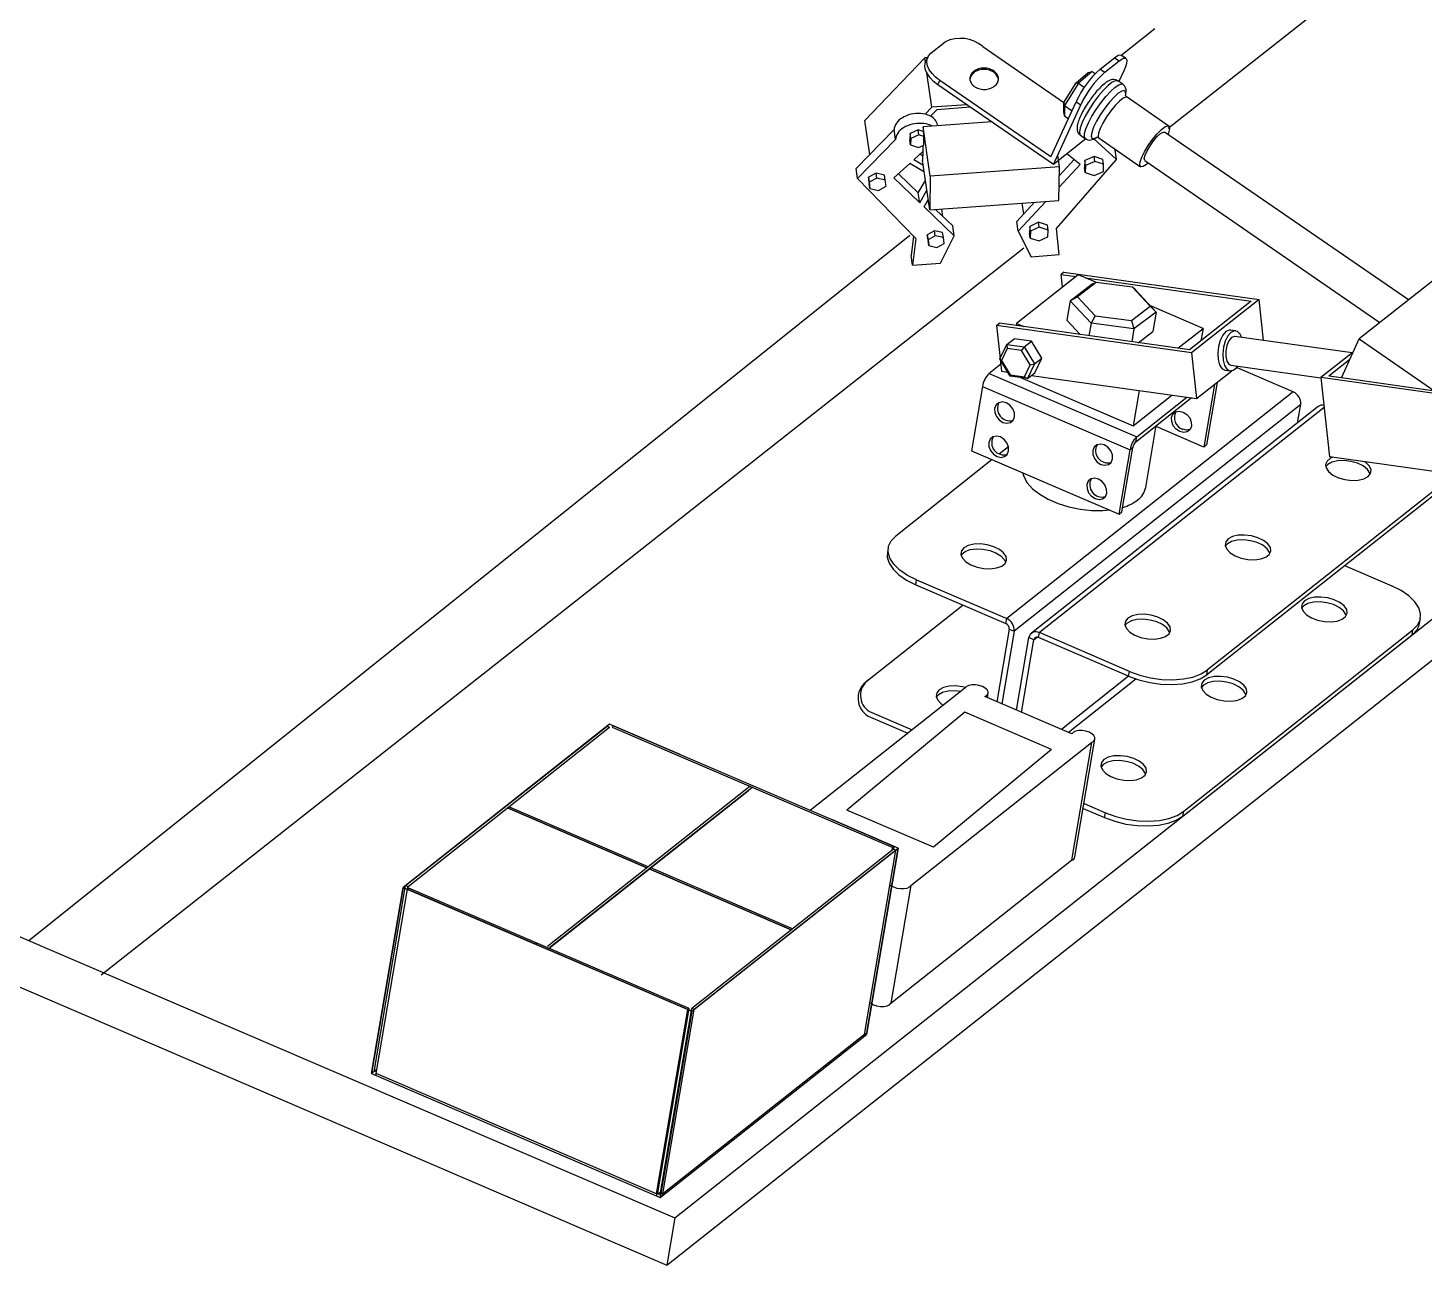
# Model space of a CAD drawing. Header units: millimetres. Extents: x 195 to 1478, y 29 to 810.
# Drawn here: x 651.6 to 1151, y 28.8 to 471.3 of the extents above; entities that cross this region are included whole.
import ezdxf

# ---------------------------------------------------------------- set-up
doc = ezdxf.new("R2010")
doc.units = ezdxf.units.MM

msp = doc.modelspace()

# ---------------------------------------------------------------- linework, layer by layer
at = {"color": 7, "linetype": 'Continuous', "lineweight": 25}
for p, q in [((1059.48, 435.49), (1272.75, 603.53)), ((880.17, 28.82), (1475.12, 499.3)), ((1042.58, 461.5), (1054.68, 471.18)), ((974.63, 462.29), (979.76, 466.35)), ((993.16, 464.7), (1022.19, 444.7)), ((972.41, 460.58), (950.99, 438.27)), ((973.46, 460.65), (972.41, 460.58)), ((972.65, 458.91), (972.41, 460.58)), ((973.5, 460.88), (972.81, 459.36)), ((1035.16, 456.62), (1040.29, 460.67)), ((1036.81, 455.48), (1041.94, 459.53)), ((1040.29, 460.67), (1041.94, 459.53)), ((1044.2, 460.5), (1042.68, 461.58)), ((974.92, 442.94), (973.17, 455.28)), ((1026.52, 451.65), (1030.85, 455.33)), ((1032.3, 455.76), (1027.36, 451.55)), ((1030.85, 455.33), (1032.3, 455.76)), ((1032.3, 455.76), (1033.41, 455)), ((1035.16, 456.62), (1036.81, 455.48)), ((1043.59, 455.97), (1041.84, 452.14)), ((977.09, 451.01), (977.78, 452.53)), ((1018.49, 422.5), (977.09, 451.01)), ((1017.53, 425.16), (977.78, 452.53)), ((1022.18, 444.68), (1026.52, 451.65)), ((1027.36, 451.55), (1022.39, 443.59)), ((1026.52, 451.65), (1027.36, 451.55)), ((1027.36, 451.55), (1029.49, 450.08)), ((1043.27, 451.16), (1041.48, 452.39)), ((1017.53, 425.16), (1026.56, 444.95)), ((1022.16, 441.4), (1022.18, 444.68)), ((1022.18, 444.68), (1022.39, 443.59)), ((1026.56, 444.95), (1028.22, 443.81)), ((1059.81, 436.1), (1044.76, 446.52)), ((974.92, 442.94), (972.54, 440.46)), ((974.49, 439.74), (976.86, 442.2)), ((987.48, 443.86), (974.92, 442.94)), ((976.86, 442.2), (988.64, 443.06)), ((1018.49, 422.5), (1028.22, 443.81)), ((1022.36, 439.83), (1022.16, 441.4)), ((1022.39, 443.59), (1022.36, 439.83)), ((1022.36, 439.83), (1023.78, 438.86)), ((1022.39, 443.59), (1025.09, 441.73)), ((961.47, 434.95), (947.92, 421)), ((952.74, 425.97), (950.99, 438.27)), ((961.97, 431.42), (961.47, 434.95)), ((970.08, 434.83), (967.15, 433.52)), ((971.83, 434.27), (970.08, 434.83)), ((970.33, 433.07), (970.08, 434.83)), ((971.86, 435.96), (971.83, 434.27)), ((975.03, 436.19), (971.86, 435.96)), ((974.36, 418.32), (971.86, 435.96)), ((996.36, 437.74), (975.03, 436.19)), ((976.99, 436.33), (976.95, 436.61)), ((883.03, 45.68), (1371.43, 431.9)), ((961.97, 431.42), (948.42, 417.48)), ((967.15, 433.52), (967.1, 431.28)), ((967.35, 429.52), (967.1, 431.28)), ((967.4, 431.75), (967.15, 433.52)), ((967.4, 431.75), (967.35, 429.52)), ((967.35, 429.52), (970.21, 428.59)), ((970.33, 433.07), (967.4, 431.75)), ((972.08, 432.51), (970.33, 433.07)), ((971.83, 434.27), (972.08, 432.51)), ((972.03, 429.41), (972.08, 432.51)), ((1030.08, 431.66), (1018.49, 422.5)), ((1028.08, 432.94), (1029.87, 431.71)), ((1041.03, 424.21), (1032.93, 431.6)), ((1034.74, 431.96), (1049.64, 421.7)), ((1145.41, 374.01), (1058.17, 434.09)), ((968.56, 424.18), (971.72, 427.07)), ((970.21, 428.59), (972.03, 429.41)), ((971.7, 425.52), (970.69, 426.13)), ((971.72, 427.07), (971.67, 423.87)), ((971.76, 429.29), (971.72, 427.07)), ((1020.61, 421.69), (1020.02, 425.84)), ((1021.04, 428), (1020.98, 427.95)), ((1021.01, 428.03), (1021.04, 428)), ((1028.03, 422.49), (1023.25, 426.26)), ((1032.96, 425.36), (1029.66, 423.9)), ((1036.16, 424.31), (1032.96, 425.36)), ((1033.21, 423.6), (1032.96, 425.36)), ((1040.53, 427.74), (1039.48, 428.7)), ((1041.03, 424.21), (1040.53, 427.74)), ((948.42, 417.48), (947.92, 421)), ((967.08, 422.83), (961.39, 417.65)), ((972.27, 419.7), (967.08, 422.83)), ((971.92, 422.17), (968.56, 424.18)), ((974.18, 406.23), (971.67, 423.87)), ((1020.61, 421.69), (974.36, 418.32)), ((1019.57, 399.62), (1041.03, 424.21)), ((1020.42, 409.6), (1020.61, 421.69)), ((1020.5, 414.39), (1028.03, 422.49)), ((1020.56, 418.52), (1025.85, 424.21)), ((1029.66, 423.9), (1029.57, 421.38)), ((1029.82, 419.62), (1029.57, 421.38)), ((1029.91, 422.13), (1029.66, 423.9)), ((1029.91, 422.13), (1029.82, 419.62)), ((1029.82, 419.62), (1033.02, 418.57)), ((1033.21, 423.6), (1029.91, 422.13)), ((1033.02, 418.57), (1036.32, 420.03)), ((1036.41, 422.54), (1033.21, 423.6)), ((1036.41, 422.54), (1036.16, 424.31)), ((1036.32, 420.03), (1036.41, 422.54)), ((1051.15, 423.86), (1135.22, 365.95)), ((948.42, 417.48), (969.19, 395.95)), ((955.04, 419.41), (952.28, 417.92)), ((952.28, 417.92), (952.55, 415.72)), ((952.53, 416.16), (952.28, 417.92)), ((955.29, 417.64), (952.53, 416.16)), ((952.53, 416.16), (952.8, 413.95)), ((952.8, 413.95), (952.55, 415.72)), ((958.05, 418.69), (955.04, 419.41)), ((955.29, 417.64), (955.04, 419.41)), ((958.31, 416.92), (955.29, 417.64)), ((955.82, 413.23), (958.57, 414.72)), ((958.31, 416.92), (958.05, 418.69)), ((958.57, 414.72), (958.31, 416.92)), ((961.39, 417.65), (970.6, 408.8)), ((963.02, 419.13), (970.1, 412.32)), ((970.1, 412.32), (972.68, 416.77)), ((974.36, 418.32), (974.18, 406.23)), ((952.8, 413.95), (955.82, 413.23)), ((970.6, 408.8), (970.1, 412.32)), ((970.6, 408.8), (973.18, 413.24)), ((972.16, 407.3), (973.66, 409.88)), ((974.18, 406.23), (1020.42, 409.6)), ((982.93, 396.95), (972.16, 407.3)), ((973.82, 408.75), (973.3, 409.25)), ((982.43, 400.48), (976.28, 406.39)), ((978.87, 403.91), (978.49, 406.55)), ((1011.66, 408.96), (1005.33, 402.14)), ((1015.72, 409.25), (1005.83, 398.62)), ((1007.81, 404.81), (1007.26, 408.64)), ((982.93, 396.95), (982.43, 400.48)), ((1005.83, 398.62), (1005.33, 402.14)), ((1009.96, 400.35), (1009.91, 397.91)), ((1013.15, 401.79), (1009.96, 400.35)), ((1010.22, 398.59), (1009.96, 400.35)), ((1013.4, 400.02), (1010.22, 398.59)), ((1016.27, 400.79), (1013.15, 401.79)), ((1013.4, 400.02), (1013.15, 401.79)), ((1016.52, 399.02), (1013.4, 400.02)), ((1016.52, 399.02), (1016.27, 400.79)), ((1020.48, 390.23), (1019.57, 399.62)), ((651.94, 144.92), (967.14, 397.24)), ((968.36, 396.82), (967.5, 389.94)), ((969.19, 395.95), (968, 386.41)), ((975.94, 398.77), (973.33, 397.35)), ((973.33, 397.35), (973.61, 395.25)), ((973.59, 395.58), (973.33, 397.35)), ((976.19, 397.01), (973.59, 395.58)), ((973.59, 395.58), (973.86, 393.49)), ((973.86, 393.49), (973.61, 395.25)), ((978.82, 398.1), (975.94, 398.77)), ((976.19, 397.01), (975.94, 398.77)), ((979.07, 396.34), (976.19, 397.01)), ((978.03, 387.14), (982.93, 396.95)), ((979.07, 396.34), (978.82, 398.1)), ((979.35, 394.24), (979.07, 396.34)), ((1005.83, 398.62), (1010.45, 389.5)), ((1010.16, 396.15), (1009.91, 397.91)), ((1010.22, 398.59), (1010.16, 396.15)), ((1010.16, 396.15), (1013.29, 395.15)), ((1013.29, 395.15), (1016.47, 396.59)), ((1016.47, 396.59), (1016.52, 399.02)), ((677.86, 132.58), (1007.88, 392.7)), ((968, 386.41), (967.5, 389.94)), ((973.86, 393.49), (976.74, 392.82)), ((976.74, 392.82), (979.35, 394.24)), ((1010.45, 389.5), (1020.48, 390.23)), ((1166.8, 390.92), (1127.84, 360.11)), ((968, 386.41), (978.03, 387.14)), ((1027.28, 383.06), (1005.22, 365.62)), ((1022.2, 383.96), (1021.18, 383.15)), ((1021.18, 383.15), (1026.45, 382.41)), ((1021.66, 378.62), (1021.18, 383.15)), ((1022.2, 383.96), (1091.99, 374.14)), ((1024.42, 373.73), (1032.29, 379.74)), ((1033.74, 380.25), (1027.08, 375.17)), ((1029.94, 381.92), (1027.28, 383.06)), ((1029.94, 381.92), (1089.18, 373.58)), ((1033.86, 380.23), (1029.94, 381.92)), ((1032.29, 379.74), (1033.74, 380.25)), ((1046.74, 378.55), (1033.74, 380.25)), ((1024.42, 373.73), (1027.08, 375.17)), ((1027.08, 375.17), (1033.41, 368.38)), ((1053.07, 371.76), (1046.74, 378.55)), ((1047.65, 377.73), (1046.74, 378.55)), ((1047.65, 377.73), (1055.14, 369.71)), ((1024.42, 373.73), (1023.23, 366.76)), ((1031.9, 365.72), (1024.42, 373.73)), ((1046.4, 366.68), (1053.07, 371.76)), ((1055.14, 369.71), (1047.26, 363.7)), ((1071.97, 363.87), (1052.97, 372.03)), ((1053.07, 371.76), (1055.14, 369.71)), ((1055.14, 369.71), (1053.95, 362.74)), ((1089.18, 373.58), (1067.13, 356.14)), ((1091.99, 374.14), (1067.89, 355.08)), ((1093.57, 359.53), (1091.99, 374.14)), ((998.1, 364.9), (999.12, 365.71)), ((1067.89, 355.08), (998.1, 364.9)), ((998.1, 364.9), (999.38, 353.03)), ((1005.09, 364.87), (999.12, 365.71)), ((1005.22, 365.62), (1005.09, 364.87)), ((1007.88, 364.48), (1005.09, 364.87)), ((1005.22, 365.62), (1007.88, 364.48)), ((1023.23, 366.76), (1028, 361.65)), ((1031.9, 365.72), (1031.14, 361.21)), ((1033.41, 368.38), (1031.9, 365.72)), ((1047.26, 363.7), (1031.9, 365.72)), ((1033.41, 368.38), (1046.4, 366.68)), ((1046.4, 366.68), (1047.26, 363.7)), ((1001.83, 358.13), (1004.39, 360.15)), ((1010.58, 359.25), (1004.39, 360.15)), ((1067.13, 356.14), (1007.88, 364.48)), ((1047.26, 363.7), (1046.47, 359.05)), ((1048.71, 358.73), (1053.95, 362.74)), ((1062.94, 356.73), (1071.97, 363.87)), ((1071.31, 359.98), (1071.2, 359.36)), ((1071.97, 363.87), (1071.31, 359.98)), ((1071.88, 359.9), (1071.31, 359.98)), ((1083.65, 363.01), (1081.87, 363.26)), ((1125.3, 355.06), (1083.36, 360.96)), ((1121.47, 346.17), (1127.84, 360.11)), ((1127.84, 360.11), (1154.92, 341.46)), ((999.32, 352.92), (1001.83, 358.13)), ((1001.93, 356.7), (999.84, 352.37)), ((1001.83, 358.13), (1008.01, 357.23)), ((1001.83, 358.13), (1001.93, 356.7)), ((1007.08, 355.95), (1001.93, 356.7)), ((1008.01, 357.23), (1007.08, 355.95)), ((1010.15, 350.87), (1007.08, 355.95)), ((1008.01, 357.23), (1010.58, 359.25)), ((1008.01, 357.23), (1011.69, 351.12)), ((1014.25, 353.15), (1010.58, 359.25)), ((1067.89, 355.08), (1069.65, 338.72)), ((1125.67, 355.35), (1114.14, 346.24)), ((999.59, 351.01), (995.43, 347.72)), ((999.32, 352.92), (999.84, 352.37)), ((1003, 346.82), (999.32, 352.92)), ((999.4, 352.79), (999.86, 348.54)), ((999.84, 352.37), (1002.91, 347.28)), ((1008.06, 346.53), (1010.15, 350.87)), ((1011.69, 351.12), (1009.18, 345.92)), ((1010.15, 350.87), (1011.69, 351.12)), ((1011.69, 351.12), (1014.25, 353.15)), ((1011.75, 347.95), (1014.25, 353.15)), ((1081.92, 350.72), (1114.15, 346.19)), ((1104.24, 341.12), (1083.96, 349.82)), ((1084.37, 350.36), (1084.39, 350.38)), ((1124.48, 352.75), (1116.95, 346.8)), ((995.43, 347.72), (1048.22, 325.06)), ((999.86, 348.54), (1002.16, 348.21)), ((1002.91, 347.28), (1008.06, 346.53)), ((1002.91, 347.28), (1003, 346.82)), ((1009.18, 345.92), (1003, 346.82)), ((1006.69, 346.28), (1046.95, 329)), ((1008.06, 346.53), (1009.18, 345.92)), ((1009.18, 345.92), (1011.75, 347.95)), ((1010.59, 347.03), (1069.65, 338.72)), ((1069.65, 338.72), (1082.28, 348.7)), ((1079.85, 348.93), (1081.64, 348.68)), ((1114.14, 346.24), (1117.19, 317.96)), ((1157.32, 340.17), (1114.14, 346.24)), ((1121.47, 346.17), (1116.95, 346.8)), ((1154.92, 341.46), (1121.47, 346.17)), ((197.77, 339.88), (883.03, 45.68)), ((993.05, 343.12), (989.15, 320.1)), ((993.05, 343.12), (1045.84, 320.46)), ((1104.24, 341.12), (1001.72, 260.04)), ((1049.09, 341.61), (1046.95, 329)), ((1046.95, 329), (1060.82, 339.96)), ((1076.02, 343.75), (1072.22, 321.39)), ((1077.04, 344.56), (1073.25, 322.2)), ((1106.9, 336.61), (1004.37, 255.53)), ((1113.09, 335.88), (1010.57, 254.8)), ((1115.29, 335.59), (1013.41, 255.02)), ((1047.92, 323.31), (1067.74, 338.99)), ((1048.22, 325.06), (1066.12, 339.22)), ((1068.04, 338.95), (1067.57, 338.85)), ((1105.8, 330.11), (1106.9, 336.61)), ((1047.92, 323.31), (1048.22, 325.06)), ((1051.46, 306.95), (1055.21, 329.08)), ((1072.22, 321.39), (1055.15, 328.72)), ((194.91, 323.02), (880.17, 28.82)), ((989.15, 320.1), (1041.94, 297.44)), ((1002.38, 321.51), (999.13, 318.94)), ((1041.94, 297.44), (1045.84, 320.46)), ((1042.96, 298.25), (1046.87, 321.27)), ((1046.87, 321.27), (1045.84, 320.46)), ((1073.25, 322.2), (1072.22, 321.39)), ((996.57, 316.92), (962.02, 289.59)), ((1116.55, 315.2), (1115.81, 314.38)), ((1159.66, 311.98), (1117.19, 317.96)), ((1155.34, 304.8), (1073.32, 239.94)), ((1155.63, 306.54), (1073.61, 241.68)), ((1041.94, 297.44), (1042.96, 298.25)), ((959.34, 285.45), (959.05, 283.7)), ((1080.67, 286.82), (1079.92, 286)), ((1139.59, 271.69), (1122.66, 278.96)), ((969.18, 272.14), (969.48, 273.88)), ((969.18, 272.14), (1001.42, 258.3)), ((969.48, 273.88), (1001.72, 260.04)), ((986.12, 264.87), (951.3, 237.33)), ((1001.42, 258.3), (1001.72, 260.04)), ((1107.98, 264.63), (1107.23, 263.81)), ((1149.43, 258.38), (1149.73, 260.12)), ((1002.6, 256.29), (998.19, 230.31)), ((1004.37, 255.53), (999.97, 229.55)), ((1002.6, 256.29), (1004.37, 255.53)), ((1013.11, 253.28), (1013.41, 255.02)), ((1045.65, 241.18), (1013.41, 255.02)), ((1044.79, 258.44), (1044.04, 257.63)), ((1065.03, 191.12), (1147.05, 255.98)), ((1146.76, 254.23), (1147.05, 255.98)), ((1005.28, 227.27), (1009.69, 253.25)), ((1007.05, 226.51), (1011.46, 252.49)), ((1011.46, 252.49), (1009.69, 253.25)), ((1011.46, 252.49), (1012.61, 253.4)), ((1045.35, 239.44), (1013.11, 253.28)), ((1064.74, 189.37), (1146.76, 254.23)), ((1045.35, 239.44), (1045.65, 241.18)), ((1073.32, 239.94), (1073.61, 241.68)), ((986.8, 235.2), (931.46, 191.44)), ((1045.35, 239.44), (1021.28, 220.4)), ((1023.69, 219.37), (1047.86, 238.48)), ((1072.09, 236.25), (1071.35, 235.44)), ((977.28, 232.81), (976.54, 232)), ((1024.98, 218.81), (993.93, 232.14)), ((994.85, 231.75), (995.12, 233.37)), ((952.13, 225.21), (966.41, 219.08)), ((952.63, 226.87), (967.94, 220.29)), ((1017.81, 213.26), (986.75, 226.59)), ((786.72, 164.58), (858.82, 221.6)), ((787.58, 164.21), (859.68, 221.23)), ((858.82, 221.6), (859.68, 221.23)), ((861.13, 221.64), (860.63, 221.25)), ((860.63, 221.25), (884.46, 211.02)), ((861.13, 221.64), (884.95, 211.41)), ((967.47, 164.63), (1032.11, 215.75)), ((1032.11, 215.75), (1024.96, 173.59)), ((1026.15, 174.82), (1033.31, 216.98)), ((1036.21, 207.87), (1035.46, 207.06)), ((908.74, 199.13), (837.49, 142.79)), ((909.38, 198.59), (838.35, 142.42)), ((873.04, 170.9), (823.13, 192.33)), ((873.54, 171.29), (823.63, 192.72)), ((1029.1, 192.16), (1036.77, 188.87)), ((1029.39, 193.91), (1037.07, 190.61)), ((1036.77, 188.87), (1037.07, 190.61)), ((1064.74, 189.37), (1065.03, 191.12)), ((938.66, 187.75), (960.96, 178.17)), ((939.16, 188.14), (961.46, 178.56)), ((961.22, 177.64), (889.12, 120.62)), ((962.07, 177.27), (889.98, 120.25)), ((950.89, 111.33), (962.07, 177.27)), ((960.82, 177.32), (960.96, 178.17)), ((961.46, 178.56), (960.96, 178.17)), ((962.07, 177.27), (961.22, 177.64)), ((961.3, 177.6), (961.46, 178.56)), ((924.67, 148.74), (873.9, 170.53)), ((925.17, 149.13), (874.4, 170.93)), ((960.31, 122.47), (1024.96, 173.59)), ((775.54, 98.64), (786.72, 164.58)), ((776.15, 97.34), (787.34, 163.29)), ((786.72, 164.58), (787.58, 164.21)), ((787.34, 163.29), (787.83, 163.68)), ((887.67, 120.21), (787.34, 163.29)), ((787.43, 163.36), (787.58, 164.21)), ((888.16, 120.6), (787.83, 163.68)), ((967.47, 164.63), (960.31, 122.47)), ((876.48, 54.27), (887.67, 120.21)), ((876.98, 54.66), (888.16, 120.6)), ((877.93, 54.68), (889.12, 120.62)), ((878.79, 54.31), (889.98, 120.25)), ((887.67, 120.21), (888.16, 120.6)), ((889.98, 120.25), (889.12, 120.62)), ((950.89, 111.33), (878.79, 54.31)), ((775.54, 98.64), (776.31, 98.31)), ((876.48, 54.27), (776.15, 97.34)), ((877.98, 54.97), (877.18, 54.34)), ((876.48, 54.27), (876.98, 54.66)), ((877.18, 54.34), (876.94, 54.44)), ((878.79, 54.31), (877.93, 54.68)), ((883.03, 45.68), (880.17, 28.82))]:
    msp.add_line(p, q, dxfattribs=at)
for p, q in [((986.75, 226.59), (944.5, 191.59)), ((884.46, 211.02), (938.66, 187.75)), ((884.95, 211.41), (939.16, 188.14)), ((1017.74, 213.27), (975.49, 178.27)), ((909.94, 200.08), (908.74, 199.13)), ((910.8, 199.71), (909.38, 198.59)), ((975.49, 178.27), (944.5, 191.59))]:
    msp.add_line(p, q)
at = {"color": 7, "linetype": 'Continuous'}
for p, q in [((859.67, 222.27), (785.88, 163.91)), ((884.95, 211.41), (859.67, 222.27)), ((837.5, 141.75), (909.38, 198.59)), ((823.13, 192.33), (873.04, 170.9)), ((962.92, 177.94), (939.16, 188.14)), ((889.13, 119.58), (962.92, 177.94)), ((951.62, 111.32), (962.92, 177.94)), ((962.92, 177.94), (951.62, 111.32)), ((873.9, 170.53), (924.67, 148.74)), ((774.57, 97.3), (785.88, 163.91)), ((785.88, 163.91), (774.57, 97.3)), ((785.88, 163.91), (889.13, 119.58)), ((833.64, 144.01), (833.15, 143.62)), ((877.83, 52.97), (889.13, 119.58)), ((889.13, 119.58), (877.83, 52.97)), ((877.83, 52.97), (951.62, 111.32)), ((951.62, 111.32), (950.94, 111.61)), ((776.39, 98.73), (774.57, 97.3)), ((774.57, 97.3), (877.83, 52.97))]:
    msp.add_line(p, q, dxfattribs=at)
at = {"color": 7, "linetype": 'Continuous', "lineweight": 25, "flags": 128}
for points in [[(977.78, 452.53), (976.27, 453.73), (975.01, 455.03), (974.05, 456.39), (973.43, 457.75), (973.18, 459.08), (973.3, 460.31), (973.79, 461.39), (974.63, 462.29)], [(1040.29, 460.67), (1041.22, 461.32), (1041.98, 461.65), (1042.55, 461.64), (1042.68, 461.58)], [(1041.94, 459.53), (1042.87, 460.18), (1043.64, 460.51), (1044.2, 460.5), (1044.55, 460.17), (1044.66, 459.52), (1044.53, 458.58), (1044.17, 457.38), (1043.59, 455.97)], [(977.09, 451.01), (975.57, 452.2), (974.31, 453.5), (973.35, 454.86), (972.74, 456.23), (972.48, 457.56), (972.6, 458.78), (972.81, 459.36)], [(994.21, 449.34), (994.7, 449.4), (995.19, 449.49), (995.66, 449.61), (996.11, 449.77), (996.54, 449.97), (996.94, 450.19), (997.3, 450.44), (997.64, 450.72), (997.93, 451.02), (998.19, 451.34), (998.4, 451.68), (998.56, 452.03), (998.68, 452.39), (998.75, 452.76), (998.77, 453.13), (998.74, 453.51), (998.67, 453.88), (998.54, 454.24), (998.37, 454.59), (998.15, 454.93), (997.89, 455.25), (997.59, 455.55), (997.25, 455.83), (996.87, 456.08), (996.47, 456.31), (996.04, 456.5), (995.58, 456.66), (995.11, 456.78), (994.62, 456.88), (994.13, 456.93), (993.63, 456.95), (993.13, 456.93), (992.63, 456.88), (992.15, 456.79), (991.68, 456.66), (991.23, 456.5), (990.8, 456.31), (990.4, 456.09), (990.03, 455.84), (989.7, 455.56), (989.4, 455.26), (989.15, 454.94), (988.94, 454.6), (988.77, 454.25), (988.65, 453.89), (988.58, 453.52), (988.56, 453.14), (988.59, 452.77), (988.67, 452.4), (988.79, 452.04), (988.97, 451.68), (989.18, 451.35), (989.44, 451.02), (989.75, 450.72), (990.08, 450.45), (990.46, 450.19), (990.86, 449.97), (991.3, 449.78), (991.75, 449.62), (992.22, 449.49), (992.71, 449.4), (993.21, 449.34), (993.71, 449.33), (994.21, 449.34)], [(998.76, 452.82), (998.74, 453.03), (998.66, 453.4), (998.53, 453.76), (998.36, 454.12), (998.14, 454.45), (997.88, 454.78), (997.58, 455.08), (997.24, 455.35), (996.87, 455.6), (996.46, 455.83), (996.03, 456.02), (995.58, 456.18), (995.1, 456.31), (994.62, 456.4), (994.12, 456.45), (993.62, 456.47), (993.12, 456.46), (992.63, 456.4), (992.14, 456.31), (991.67, 456.18), (991.22, 456.03), (990.79, 455.83), (990.39, 455.61), (990.02, 455.36), (989.69, 455.08), (989.39, 454.78), (989.14, 454.46), (988.93, 454.12), (988.76, 453.77), (988.65, 453.41), (988.58, 453.04), (988.57, 452.98)], [(1041.48, 452.39), (1041.43, 452.42), (1040.63, 452.45), (1039.45, 451.87), (1037.98, 450.71), (1036.32, 449.04), (1034.55, 446.98), (1032.8, 444.64), (1031.17, 442.18), (1029.77, 439.74), (1028.69, 437.5), (1027.99, 435.57), (1027.71, 434.1), (1027.88, 433.16), (1028.08, 432.94)], [(1029.88, 431.7), (1029.53, 432.32), (1029.59, 433.54), (1030.08, 435.25), (1030.98, 437.36), (1032.23, 439.71), (1033.75, 442.18), (1035.46, 444.6), (1037.23, 446.82), (1038.96, 448.7), (1040.54, 450.13)], [(1040.54, 450.13), (1041.87, 451), (1042.87, 451.28), (1043.26, 451.16)], [(1041.63, 447.94), (1040.12, 446.56), (1038.46, 444.73), (1036.79, 442.57), (1035.21, 440.24), (1033.86, 437.92), (1032.82, 435.78), (1032.18, 433.98), (1031.98, 432.65), (1032.24, 431.89), (1032.94, 431.75), (1033.89, 432.17)], [(1044.76, 446.52), (1044.33, 446.61), (1043.34, 446.19), (1042.03, 445.16), (1040.52, 443.6), (1038.95, 441.65), (1037.44, 439.49), (1036.14, 437.31), (1035.16, 435.3), (1034.59, 433.64), (1034.47, 432.48), (1034.74, 431.96)], [(1044.32, 447.58), (1044.27, 448.48), (1043.78, 448.93), (1042.88, 448.75), (1041.63, 447.94)], [(1044.26, 447.18), (1044.3, 447.43), (1044.32, 447.58)], [(972.54, 440.46), (971.74, 440.62), (970.91, 440.71), (970.06, 440.73), (969.2, 440.69), (968.34, 440.59), (967.49, 440.43), (966.66, 440.2), (965.86, 439.92), (965.11, 439.58), (964.41, 439.19), (963.76, 438.76), (963.18, 438.28), (962.68, 437.77), (962.26, 437.24), (961.93, 436.68), (961.68, 436.11), (961.53, 435.53), (961.47, 434.95)], [(975.03, 436.19), (974.38, 436.5), (973.67, 436.76), (972.91, 436.97), (972.11, 437.11), (971.28, 437.19), (970.44, 437.2), (969.59, 437.16), (968.73, 437.05), (967.89, 436.88), (967.08, 436.65), (966.29, 436.36), (965.55, 436.02), (964.86, 435.63), (964.22, 435.2), (963.66, 434.73), (963.16, 434.22), (962.75, 433.69), (962.42, 433.14), (962.18, 432.57), (962.03, 432), (961.97, 431.42)], [(1052.35, 423.03), (1051.69, 422.47), (1050.53, 421.74), (1049.73, 421.65), (1049.38, 422.21), (1049.49, 423.37), (1050.06, 425.04), (1051.04, 427.05), (1052.34, 429.23), (1053.85, 431.39), (1055.43, 433.34), (1056.94, 434.89), (1058.24, 435.93), (1059.23, 436.34), (1059.81, 436.1), (1059.93, 435.23), (1059.59, 433.8), (1059.38, 433.25)], [(1051.14, 423.87), (1051.08, 423.91), (1050.95, 424.59), (1051.26, 425.79), (1051.99, 427.37), (1053.03, 429.15), (1054.27, 430.91), (1055.56, 432.44), (1056.74, 433.54), (1057.66, 434.1), (1058.17, 434.09)], [(1080.15, 362.69), (1079.02, 361.41), (1078.09, 359.56), (1077.47, 357.33), (1077.21, 354.96), (1077.34, 352.72), (1077.86, 350.84), (1078.7, 349.54), (1079.78, 348.94), (1079.85, 348.93)], [(1081.93, 362.44), (1080.81, 361.16), (1079.88, 359.31), (1079.25, 357.08), (1078.99, 354.71), (1079.13, 352.47), (1079.64, 350.59), (1080.49, 349.29), (1081.56, 348.69), (1082.76, 348.87), (1083.94, 349.8), (1084.37, 350.36)], [(1082.14, 360.56), (1081.19, 359.42), (1080.47, 357.74), (1080.08, 355.77), (1080.08, 353.82), (1080.47, 352.17), (1081.19, 351.08), (1081.92, 350.72)], [(1081.87, 363.26), (1081.35, 363.26), (1080.15, 362.69)], [(1085.83, 360.62), (1085.26, 361.83), (1084.29, 362.79), (1083.14, 363.01), (1081.93, 362.44)], [(1083.36, 360.96), (1083.16, 360.97), (1082.14, 360.56)], [(1001.55, 337.23), (1000.15, 337.54), (998.88, 337.28), (997.92, 336.48), (997.42, 335.26), (997.46, 333.81), (998.04, 332.35), (999.06, 331.1), (1000.37, 330.25), (1001.77, 329.94), (1003.05, 330.2), (1004.01, 331), (1004.5, 332.22), (1004.46, 333.67), (1003.89, 335.13), (1002.86, 336.38), (1001.55, 337.23)], [(1063.66, 326.94), (1062.35, 327.79), (1061.33, 329.04), (1060.76, 330.5), (1060.71, 331.95), (1061.21, 333.17), (1062.17, 333.97), (1063.45, 334.23), (1064.85, 333.91), (1066.16, 333.07), (1067.18, 331.82), (1067.75, 330.36), (1067.8, 328.91), (1067.3, 327.69), (1066.34, 326.88), (1065.06, 326.62), (1063.66, 326.94)], [(999.48, 325.02), (998.08, 325.34), (996.8, 325.07), (995.84, 324.27), (995.35, 323.05), (995.39, 321.6), (995.97, 320.14), (996.99, 318.89), (998.3, 318.05), (999.7, 317.73), (1000.98, 317.99), (1001.94, 318.79), (1002.43, 320.01), (1002.39, 321.46), (1001.81, 322.92), (1000.79, 324.17), (999.48, 325.02)], [(1067.28, 327.66), (1066.09, 327.43), (1064.69, 327.75)], [(1036.63, 322.17), (1035.23, 322.48), (1033.95, 322.22), (1032.99, 321.42), (1032.49, 320.2), (1032.54, 318.75), (1033.11, 317.29), (1034.14, 316.04), (1035.45, 315.19), (1036.85, 314.88), (1038.12, 315.14), (1039.08, 315.94), (1039.58, 317.16), (1039.54, 318.61), (1038.96, 320.07), (1037.94, 321.32), (1036.63, 322.17)], [(1118.43, 317.78), (1117.54, 317.39), (1116.32, 316.42), (1115.77, 315.23), (1115.95, 313.92), (1116.84, 312.61), (1118.36, 311.41), (1120.38, 310.44), (1122.71, 309.77), (1125.15, 309.47), (1127.48, 309.56), (1129.5, 310.04), (1131.02, 310.86), (1131.02, 310.86)], [(1131.77, 311.67), (1131.62, 312.13), (1130.73, 313.44), (1129.21, 314.64), (1127.2, 315.62), (1124.87, 316.28), (1122.43, 316.59), (1120.1, 316.49), (1118.08, 316.02), (1116.55, 315.2)], [(1131.02, 310.86), (1131.91, 311.95), (1132.1, 313.21), (1131.56, 314.54), (1130.34, 315.81), (1129.83, 316.18)], [(1007.41, 312.27), (1007.81, 310.86), (1009.04, 308.65), (1010.97, 306.51), (1013.53, 304.51), (1016.62, 302.72), (1020.16, 301.21), (1024, 300.01), (1028.04, 299.18), (1032.12, 298.75), (1036.11, 298.71), (1038.52, 298.91)], [(1034.56, 309.96), (1033.16, 310.28), (1031.88, 310.02), (1030.92, 309.21), (1030.42, 308), (1030.47, 306.55), (1031.04, 305.08), (1032.06, 303.83), (1033.38, 302.99), (1034.78, 302.67), (1036.05, 302.93), (1037.01, 303.73), (1037.51, 304.95), (1037.47, 306.4), (1036.89, 307.87), (1035.87, 309.11), (1034.56, 309.96)], [(1080.97, 288.56), (1080.07, 287.47), (1079.89, 286.21), (1080.43, 284.88), (1081.65, 283.61), (1083.43, 282.51), (1085.63, 281.68), (1088.04, 281.19), (1090.46, 281.09), (1092.66, 281.37), (1094.45, 282.03), (1095.67, 283), (1096.21, 284.19), (1096.04, 285.5), (1095.15, 286.81), (1093.63, 288.01), (1091.61, 288.98), (1089.28, 289.65), (1086.84, 289.95), (1084.51, 289.86), (1082.49, 289.38), (1080.97, 288.56)], [(969.48, 273.88), (966.22, 275.52), (963.48, 277.41), (961.37, 279.47), (959.96, 281.63), (959.31, 283.81), (959.44, 285.91), (960.36, 287.87), (962.02, 289.59)], [(986.45, 285.36), (985.56, 284.27), (985.38, 283), (985.92, 281.68), (987.13, 280.41), (988.92, 279.31), (991.12, 278.48), (993.53, 277.99), (995.94, 277.88), (998.14, 278.17), (999.93, 278.82), (1001.16, 279.79), (1001.7, 280.98), (1001.52, 282.29), (1000.63, 283.6), (999.11, 284.8), (997.1, 285.78), (994.77, 286.45), (992.33, 286.75), (990, 286.66), (987.98, 286.18), (986.45, 285.36)], [(985.41, 282.8), (985.63, 283.1), (986.85, 284.06), (988.64, 284.72), (990.84, 285.01), (993.25, 284.9), (995.67, 284.41), (997.86, 283.58), (999.65, 282.48), (1000.87, 281.21), (1001.37, 280.09)], [(1095.88, 283.3), (1095.74, 283.75), (1094.85, 285.06), (1093.33, 286.26), (1091.32, 287.24), (1088.99, 287.91), (1086.54, 288.21), (1084.21, 288.12), (1082.19, 287.64), (1080.67, 286.82)], [(959.05, 283.7), (959.01, 282.06), (959.66, 279.89), (961.07, 277.73), (963.19, 275.66), (965.93, 273.78), (969.18, 272.14)], [(1147.05, 255.98), (1148.71, 257.7), (1149.63, 259.66), (1149.76, 261.76), (1149.11, 263.94), (1147.71, 266.1), (1145.59, 268.16), (1142.85, 270.05), (1139.59, 271.69)], [(1108.27, 266.37), (1107.38, 265.28), (1107.19, 264.02), (1107.73, 262.69), (1108.95, 261.42), (1110.74, 260.32), (1112.94, 259.49), (1115.35, 259), (1117.76, 258.89), (1119.96, 259.18), (1121.75, 259.84), (1122.97, 260.81), (1123.52, 262), (1123.34, 263.31), (1122.45, 264.62), (1120.93, 265.81), (1118.92, 266.79), (1116.59, 267.46), (1114.15, 267.76), (1111.81, 267.67), (1109.8, 267.19), (1108.27, 266.37)], [(1123.19, 261.1), (1123.04, 261.56), (1122.16, 262.87), (1120.64, 264.07), (1118.62, 265.05), (1116.29, 265.72), (1113.85, 266.02), (1111.52, 265.93), (1109.5, 265.45), (1107.98, 264.63)], [(1045.08, 260.19), (1044.19, 259.1), (1044, 257.83), (1044.54, 256.51), (1045.76, 255.24), (1047.55, 254.14), (1049.75, 253.31), (1052.16, 252.81), (1054.57, 252.71), (1056.77, 253), (1058.56, 253.65), (1059.79, 254.62), (1060.33, 255.81), (1060.15, 257.12), (1059.26, 258.43), (1057.74, 259.63), (1055.73, 260.61), (1053.4, 261.27), (1050.96, 261.58), (1048.62, 261.48), (1046.61, 261.01), (1045.08, 260.19)], [(1060, 254.92), (1059.86, 255.38), (1058.97, 256.69), (1057.45, 257.89), (1055.43, 258.86), (1053.1, 259.53), (1050.66, 259.83), (1048.33, 259.74), (1046.31, 259.26), (1044.79, 258.44)], [(1045.35, 239.44), (1049, 238.11), (1052.91, 237.14), (1056.92, 236.58), (1060.88, 236.43), (1064.63, 236.72), (1068.04, 237.42), (1070.98, 238.5), (1073.32, 239.94)], [(1045.65, 241.18), (1049.3, 239.85), (1053.21, 238.89), (1057.21, 238.32), (1061.17, 238.18), (1064.93, 238.46), (1068.34, 239.16), (1071.27, 240.25), (1073.61, 241.68)], [(986.94, 235.35), (985.89, 235.65), (983.45, 235.95), (981.12, 235.86), (979.1, 235.38), (977.58, 234.56)], [(993.93, 232.14), (994.68, 232.6), (995.08, 233.2), (995.1, 233.88), (994.74, 234.57), (994.02, 235.22), (993.02, 235.77), (991.82, 236.17), (990.54, 236.37), (989.29, 236.37), (988.19, 236.16), (987.33, 235.76), (986.8, 235.2)], [(1072.39, 238), (1071.49, 236.9), (1071.31, 235.64), (1071.85, 234.31), (1073.07, 233.05), (1074.85, 231.95), (1077.05, 231.11), (1079.46, 230.62), (1081.88, 230.52), (1084.08, 230.81), (1085.87, 231.46), (1087.09, 232.43), (1087.64, 233.62), (1087.46, 234.93), (1086.57, 236.24), (1085.05, 237.44), (1083.03, 238.41), (1080.7, 239.08), (1078.26, 239.39), (1075.93, 239.29), (1073.91, 238.82), (1072.39, 238)], [(1087.31, 232.73), (1087.16, 233.19), (1086.27, 234.5), (1084.75, 235.69), (1082.74, 236.67), (1080.41, 237.34), (1077.97, 237.64), (1075.63, 237.55), (1073.62, 237.07), (1072.09, 236.25)], [(977.58, 234.56), (976.69, 233.47), (976.5, 232.2), (977.04, 230.88), (978.26, 229.61), (979.09, 229.1)], [(985.22, 233.95), (983.16, 234.2), (980.83, 234.11), (978.81, 233.64), (977.28, 232.81)], [(1032.11, 215.75), (1032.86, 216.21), (1033.26, 216.81), (1033.28, 217.48), (1032.92, 218.18), (1032.2, 218.83), (1031.2, 219.38), (1030.01, 219.78), (1028.72, 219.98), (1027.48, 219.98), (1026.37, 219.77), (1025.52, 219.36), (1024.98, 218.81)], [(1036.5, 209.62), (1035.61, 208.53), (1035.43, 207.26), (1035.97, 205.94), (1037.18, 204.67), (1038.97, 203.57), (1041.17, 202.74), (1043.58, 202.25), (1045.99, 202.14), (1048.19, 202.43), (1049.98, 203.09), (1051.21, 204.05), (1051.75, 205.24), (1051.57, 206.55), (1050.68, 207.86), (1049.16, 209.06), (1047.15, 210.04), (1044.82, 210.71), (1042.38, 211.01), (1040.05, 210.92), (1038.03, 210.44), (1036.5, 209.62)], [(1051.42, 204.35), (1051.28, 204.81), (1050.39, 206.12), (1048.87, 207.32), (1046.85, 208.29), (1044.52, 208.96), (1042.08, 209.27), (1039.75, 209.17), (1037.73, 208.7), (1036.21, 207.87)], [(1037.07, 190.61), (1040.72, 189.29), (1044.63, 188.32), (1048.64, 187.75), (1052.6, 187.61), (1056.35, 187.89), (1059.76, 188.59), (1062.69, 189.68), (1065.03, 191.12)], [(1036.77, 188.87), (1040.42, 187.54), (1044.33, 186.58), (1048.34, 186.01), (1052.3, 185.87), (1056.06, 186.15), (1059.47, 186.85), (1062.4, 187.94), (1064.74, 189.37)], [(959.96, 164.83), (960.25, 164.61), (961.25, 164.06), (962.44, 163.67), (963.73, 163.46), (964.98, 163.47), (966.08, 163.68), (966.93, 164.08), (967.47, 164.63)], [(952.81, 122.67), (953.09, 122.45), (954.1, 121.9), (955.29, 121.51), (956.57, 121.3), (957.82, 121.3), (958.93, 121.52), (959.78, 121.92), (960.31, 122.47)]]:
    msp.add_lwpolyline(points, dxfattribs=at)
at = {"color": 7, "linetype": 'Continuous', "lineweight": 25}
for centre, radius, start, end in [((985.17, 455.08), 12.5, 50.2942, 115.6814), ((1059.32, 429.81), 36.09, 132.0215, 155.1887), ((1060.97, 428.67), 36.09, 132.0215, 155.1887), ((970.75, 432.66), 8, 62.1286, 77.1058), ((972.61, 435.73), 4.43, 11.507, 64.8163), ((1001.26, 341.79), 8.31, 134.509, 170.7993), ((1102.51, 337.06), 4.41, 354.133, 66.8816), ((1002.82, 335.21), 4.4, 151.3021, 285.3713), ((1114.63, 333.82), 2.57, 76.9034, 126.7622), ((1066.06, 331.88), 4.36, 150.8204, 251.6621), ((1000.75, 323), 4.4, 151.3021, 285.3713), ((1054.04, 319.13), 8.31, 134.509, 170.7993), ((1037.9, 320.15), 4.4, 151.3021, 285.3713), ((1050.51, 320.68), 3.69, 134.509, 170.7993), ((1035.83, 307.94), 4.4, 151.3021, 285.3713), ((1044.41, 308.33), 7.18, 305.3681, 348.9823), ((1038.52, 316.17), 16.99, 286.0942, 306.2523), ((999.99, 255.98), 4.41, 354.133, 66.8816), ((1000.65, 256.49), 1.96, 354.133, 66.8816), ((1012.17, 252.82), 2.52, 60.7274, 170.1496), ((1142.95, 259.62), 6.6, 305.22, 349.1305), ((1012.56, 252.3), 1.12, 60.7274, 170.1496), ((1024.52, 175.21), 1.68, 285.0371, 346.4569)]:
    msp.add_arc(centre, radius, start, end, dxfattribs=at)
for centre, radius, start, end in [((955.95, 231.56), 7.41, 128.849, 238.9377), ((956.19, 232.6), 6.76, 124.9128, 238.1642)]:
    msp.add_arc(centre, radius, start, end)
for points, knots in [([(1041.45, 452.34), (1041.18, 452.51), (1040.58, 452.9), (1039.49, 452.87), (1038.43, 452.56), (1037.22, 451.85), (1035.75, 450.63), (1034.06, 448.85), (1032.47, 446.92), (1031.52, 445.56), (1031.09, 444.93)], [0, 0, 0, 0, 0.069535, 0.159897, 0.255059, 0.379557, 0.552574, 0.714823, 0.869548, 1, 1, 1, 1]), ([(1044.41, 448.24), (1044.44, 448.51), (1044.51, 449.12), (1044.22, 450.09), (1043.72, 450.94), (1043.27, 451.12), (1043.21, 451.15)], [0, 0, 0, 0, 0.268714, 0.60787, 0.943178, 1, 1, 1, 1]), ([(1031.09, 444.93), (1031.01, 444.83), (1030.43, 444.01), (1029.45, 442.39), (1028.28, 440.22), (1027.4, 438.19), (1026.93, 436.53), (1026.82, 435.17), (1027.12, 434.01), (1027.62, 433.16), (1028.06, 432.99), (1028.11, 432.97)], [0, 0, 0, 0, 0.022486, 0.178346, 0.334991, 0.494224, 0.660457, 0.792239, 0.890279, 0.987207, 1, 1, 1, 1]), ([(1044.75, 446.55), (1044.72, 446.56), (1044.45, 446.66), (1044.21, 447.26), (1044.22, 447.25), (1044.22, 447.25)], [0, 0, 0, 0, 0.050333, 0.640516, 1, 1, 1, 1]), ([(1029.94, 431.73), (1030.19, 431.57), (1030.79, 431.2), (1031.86, 431.23), (1032.79, 431.48), (1033.35, 431.83), (1033.62, 431.99)], [0, 0, 0, 0, 0.197073, 0.464957, 0.74707, 1, 1, 1, 1]), ([(1033.87, 432.21), (1033.86, 432.21), (1033.83, 432.21), (1034.39, 432.24), (1034.64, 431.98), (1034.71, 431.92)], [0, 0, 0, 0, 0.29537, 0.819697, 1, 1, 1, 1]), ([(950.89, 111.33), (950.84, 111.12), (950.79, 110.88), (950.61, 110.75), (950.59, 110.73)], [0, 0, 0, 0, 0.852667, 1, 1, 1, 1]), ([(775.54, 98.64), (775.51, 98.44), (775.49, 98.19), (775.59, 97.95), (775.61, 97.91)], [0, 0, 0, 0, 0.8526668, 1, 1, 1, 1]), ([(776.16, 96.75), (776.15, 96.77), (776.1, 96.9), (776.13, 97.14), (776.15, 97.34)], [0, 0, 0, 0, 0.1473332, 1, 1, 1, 1]), ([(876.48, 54.27), (876.44, 54.07), (876.4, 53.84), (876.44, 53.71), (876.45, 53.69)], [0, 0, 0, 0, 0.8526668, 1, 1, 1, 1]), ([(878.52, 53.73), (878.54, 53.75), (878.7, 53.88), (878.75, 54.11), (878.79, 54.31)], [0, 0, 0, 0, 0.147333, 1, 1, 1, 1])]:
    msp.add_open_spline(points, degree=3, knots=knots, dxfattribs=at)
for points in [[(876.98, 54.66), (876.96, 54.58), (876.93, 54.42), (876.96, 54.28), (877.05, 54.23), (877.14, 54.3), (877.18, 54.34)], [(877.18, 54.34), (877.27, 54.3), (877.44, 54.24), (877.68, 54.29), (877.87, 54.44), (877.91, 54.6), (877.93, 54.68)]]:
    msp.add_open_spline(points, degree=3, dxfattribs=at)

doc.saveas('drawing.dxf')
